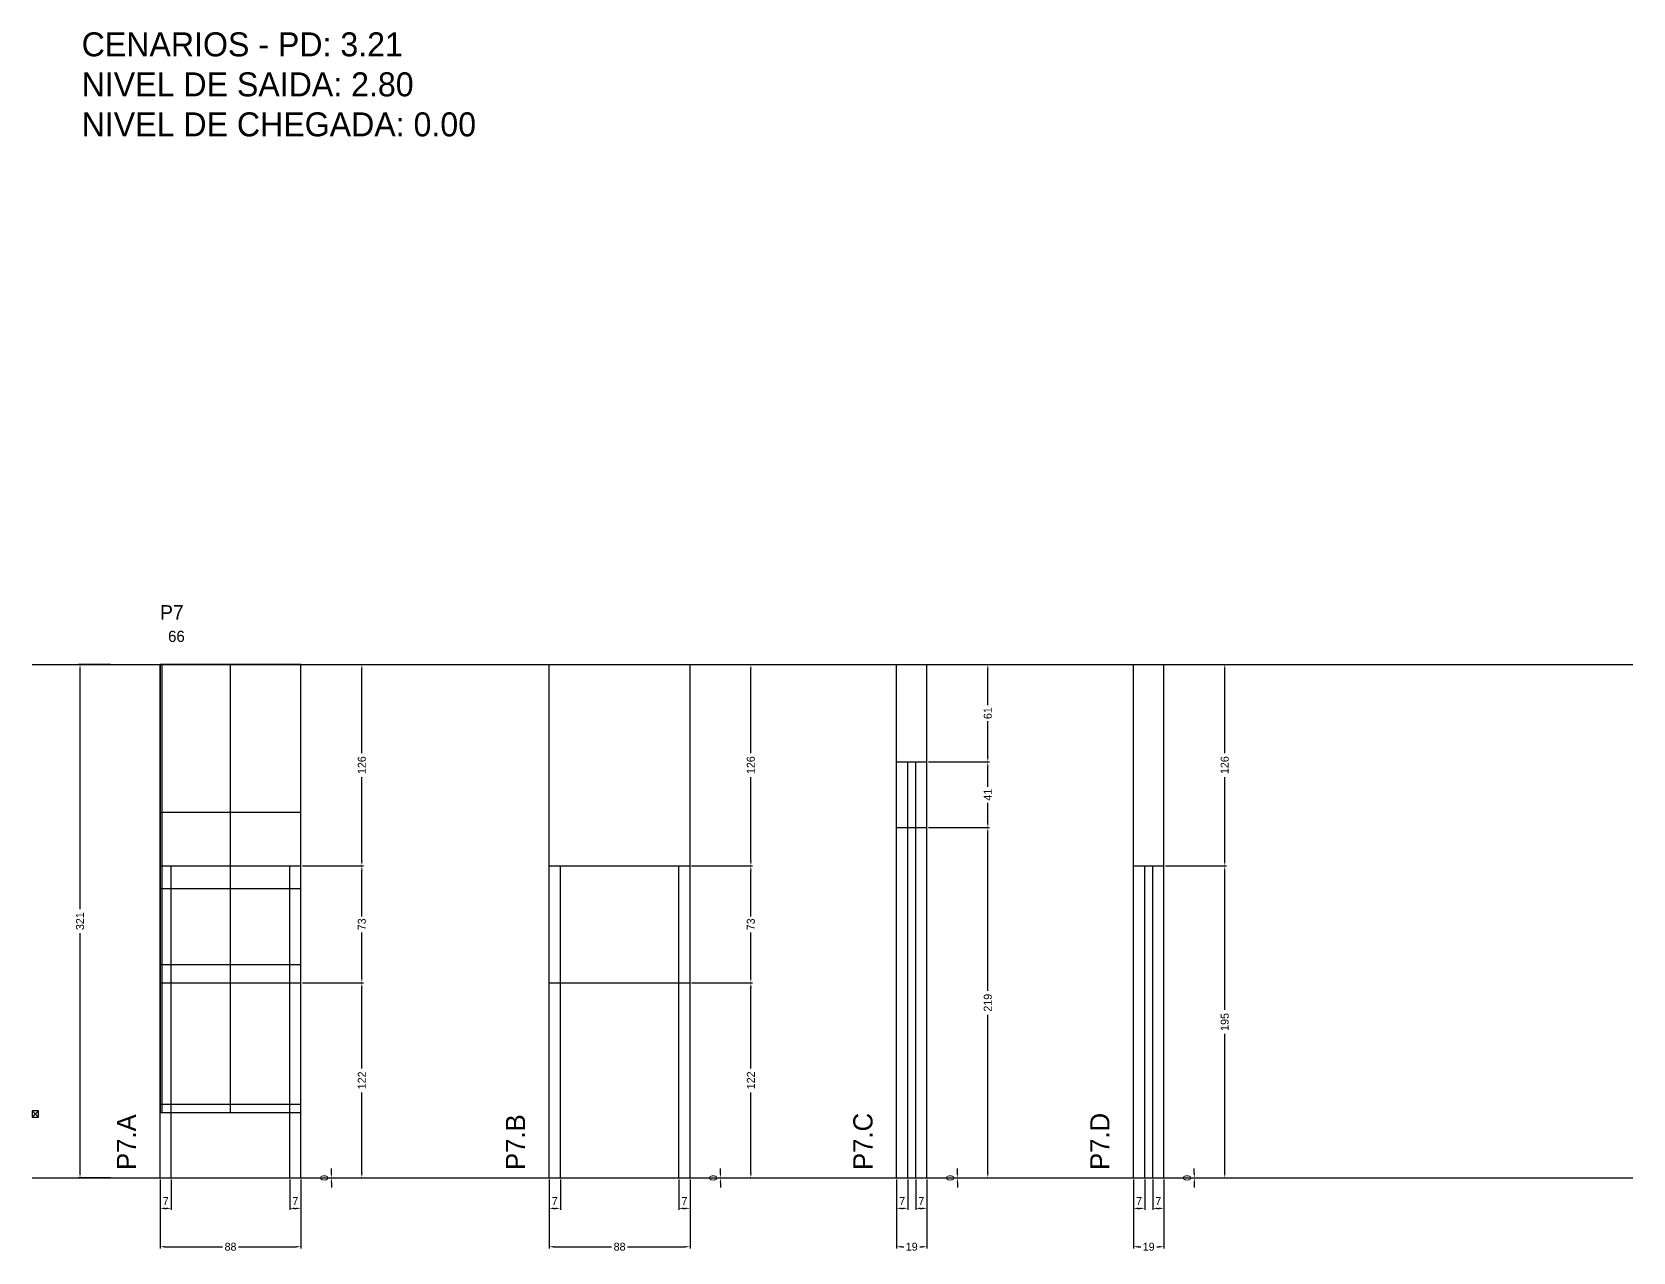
# Model space of a CAD drawing. Header units: centimetres. Extents: x -8500 to 4269, y -467 to 295.
# Drawn here: x -7000 to -6000, y -467 to 295 of the extents above; entities that cross this region are included whole.
import ezdxf

# ---------------------------------------------------------------- set-up
doc = ezdxf.new("R2010")
doc.units = ezdxf.units.CM
doc.linetypes.add('DASHED', pattern=[2, -2])
for name, color, linetype in [('CHAPA', 140, 'Continuous'), ('COTA', 241, 'Continuous'), ('Madeira', 30, 'Continuous'), ('MEIO_PONT', 160, 'Continuous'), ('NOMENCLATURA', 7, 'Continuous'), ('Nível', 160, 'Continuous'), ('Painéis', 200, 'Continuous'), ('Perfil Metálico', 150, 'Continuous'), ('SARR_2.2x7', 40, 'Continuous'), ('SARRAFO DE PRESSAO', 200, 'Continuous'), ('texto', 7, 'Continuous'), ('TEXTO_GERAL', 7, 'Continuous')]:
    doc.layers.add(name, color=color, linetype=linetype)
doc.dimstyles.new('PAINEL-NOVA', dxfattribs={"dimtxt": 5, "dimasz": 3, "dimexe": 1, "dimexo": 1, "dimgap": 1, "dimtad": 1, "dimcen": 2.5, "dimazin": 3, "dimtfac": 1, "dimtmove": 0, "dimatfit": 3})

# ---------------------------------------------------------------- blocks, each defined once
blk = doc.blocks.new('_CLOSEDFILLED')
at = {"color": 0, "linetype": 'BYBLOCK'}
blk.add_solid([(-1, 0.16), (0, 0), (-1, -0.16)], dxfattribs=at)
blk = doc.blocks.new('*D1')
for p, q in [((-6951, -100), (-6971, -100)), ((-6970, -253), (-6970, -103)), ((-6970, -418), (-6970, -268)), ((-6951, -421), (-6971, -421))]:
    blk.add_line(p, q)
at = {"layer": 'Defpoints'}
for p in [(-6950, -100), (-6970, -421), (-6950, -421)]:
    blk.add_point(p, dxfattribs=at)
at = {"layer": 'COTA', "xscale": 3, "yscale": 3}
for p, rotation in [((-6970, -100), 90), ((-6970, -421), 270)]:
    blk.add_blockref('_CLOSEDFILLED', p, dxfattribs=dict(at, rotation=rotation))
at = {"layer": 'COTA', "insert": (-6970, -260.5), "char_height": 5, "attachment_point": 5, "rotation": 90}
blk.add_mtext('321', dxfattribs=at)
blk = doc.blocks.new('MULDURA')
at = {"layer": 'Paineis'}
for p, q in [((0, 0), (4, 4)), ((4, 0), (0, 4))]:
    blk.add_line(p, q, dxfattribs=at)
blk.add_lwpolyline([(0, 0), (4, 0), (4, 4), (0, 4)], close=True, dxfattribs=at)
blk = doc.blocks.new('*D3')
at = {"color": 4}
for p, q in [((-6831, -299), (-6793, -299)), ((-6794, -352.5), (-6794, -302)), ((-6794, -418), (-6794, -367.5)), ((-6831, -421), (-6793, -421))]:
    blk.add_line(p, q, dxfattribs=at)
at = {"layer": 'Defpoints'}
for p in [(-6832, -299), (-6832, -421), (-6794, -421)]:
    blk.add_point(p, dxfattribs=at)
at = {"layer": 'COTA', "color": 4, "xscale": 3, "yscale": 3}
for p, rotation in [((-6794, -299), 90), ((-6794, -421), 270)]:
    blk.add_blockref('_CLOSEDFILLED', p, dxfattribs=dict(at, rotation=rotation))
at = {"layer": 'COTA', "color": 4, "insert": (-6794, -360), "char_height": 5, "attachment_point": 5, "rotation": 90}
blk.add_mtext('122', dxfattribs=at)
blk = doc.blocks.new('*D4')
at = {"color": 4}
for p, q in [((-6831, -226), (-6793, -226)), ((-6794, -257.5), (-6794, -229)), ((-6794, -296), (-6794, -267.5)), ((-6831, -299), (-6793, -299))]:
    blk.add_line(p, q, dxfattribs=at)
at = {"layer": 'Defpoints'}
for p in [(-6832, -226), (-6832, -299), (-6794, -299)]:
    blk.add_point(p, dxfattribs=at)
at = {"layer": 'COTA', "color": 4, "xscale": 3, "yscale": 3}
for p, rotation in [((-6794, -226), 90), ((-6794, -299), 270)]:
    blk.add_blockref('_CLOSEDFILLED', p, dxfattribs=dict(at, rotation=rotation))
at = {"layer": 'COTA', "color": 4, "insert": (-6794, -262.5), "char_height": 5, "attachment_point": 5, "rotation": 90}
blk.add_mtext('73', dxfattribs=at)
blk = doc.blocks.new('*D5')
at = {"color": 4}
for p, q in [((-6831, -100), (-6793, -100)), ((-6794, -155.5), (-6794, -103)), ((-6794, -223), (-6794, -170.5)), ((-6831, -226), (-6793, -226))]:
    blk.add_line(p, q, dxfattribs=at)
at = {"layer": 'Defpoints'}
for p in [(-6832, -100), (-6832, -226), (-6794, -226)]:
    blk.add_point(p, dxfattribs=at)
at = {"layer": 'COTA', "color": 4, "xscale": 3, "yscale": 3}
for p, rotation in [((-6794, -100), 90), ((-6794, -226), 270)]:
    blk.add_blockref('_CLOSEDFILLED', p, dxfattribs=dict(at, rotation=rotation))
at = {"layer": 'COTA', "color": 4, "insert": (-6794, -163), "char_height": 5, "attachment_point": 5, "rotation": 90}
blk.add_mtext('126', dxfattribs=at)
blk = doc.blocks.new('*D6')
at = {"color": 4}
for p, q in [((-6920, -422), (-6920, -441)), ((-6913, -422), (-6913, -441)), ((-6917, -440), (-6916, -440))]:
    blk.add_line(p, q, dxfattribs=at)
at = {"layer": 'Defpoints'}
for p in [(-6920, -421), (-6913, -421), (-6920, -440)]:
    blk.add_point(p, dxfattribs=at)
at = {"layer": 'COTA', "color": 4, "xscale": 3, "yscale": 3, "rotation": 180}
blk.add_blockref('_CLOSEDFILLED', (-6920, -440), dxfattribs=at)
at = {"layer": 'COTA', "color": 4, "xscale": 3, "yscale": 3}
blk.add_blockref('_CLOSEDFILLED', (-6913, -440), dxfattribs=at)
at = {"layer": 'COTA', "color": 4, "insert": (-6916.5, -435.5), "char_height": 5, "attachment_point": 5}
blk.add_mtext('7', dxfattribs=at)
blk = doc.blocks.new('*D7')
at = {"color": 4}
for p, q in [((-6839, -422), (-6839, -441)), ((-6832, -422), (-6832, -441)), ((-6836, -440), (-6835, -440))]:
    blk.add_line(p, q, dxfattribs=at)
at = {"layer": 'Defpoints'}
for p in [(-6839, -421), (-6832, -421), (-6839, -440)]:
    blk.add_point(p, dxfattribs=at)
at = {"layer": 'COTA', "color": 4, "xscale": 3, "yscale": 3, "rotation": 180}
blk.add_blockref('_CLOSEDFILLED', (-6839, -440), dxfattribs=at)
at = {"layer": 'COTA', "color": 4, "xscale": 3, "yscale": 3}
blk.add_blockref('_CLOSEDFILLED', (-6832, -440), dxfattribs=at)
at = {"layer": 'COTA', "color": 4, "insert": (-6835.5, -435.5), "char_height": 5, "attachment_point": 5}
blk.add_mtext('7', dxfattribs=at)
blk = doc.blocks.new('*D8')
at = {"color": 4}
for p, q in [((-6920, -422), (-6920, -465)), ((-6832, -422), (-6832, -465)), ((-6917, -464), (-6881, -464)), ((-6871, -464), (-6835, -464))]:
    blk.add_line(p, q, dxfattribs=at)
at = {"layer": 'Defpoints'}
for p in [(-6920, -421), (-6832, -421), (-6920, -464)]:
    blk.add_point(p, dxfattribs=at)
at = {"layer": 'COTA', "color": 4, "xscale": 3, "yscale": 3, "rotation": 180}
blk.add_blockref('_CLOSEDFILLED', (-6920, -464), dxfattribs=at)
at = {"layer": 'COTA', "color": 4, "xscale": 3, "yscale": 3}
blk.add_blockref('_CLOSEDFILLED', (-6832, -464), dxfattribs=at)
at = {"layer": 'COTA', "color": 4, "insert": (-6876, -464), "char_height": 5, "attachment_point": 5}
blk.add_mtext('88', dxfattribs=at)
blk = doc.blocks.new('*D10')
at = {"color": 4}
for p, q in [((-6588, -299), (-6550, -299)), ((-6551, -352.5), (-6551, -302)), ((-6551, -418), (-6551, -367.5)), ((-6588, -421), (-6550, -421))]:
    blk.add_line(p, q, dxfattribs=at)
at = {"layer": 'Defpoints'}
for p in [(-6589, -299), (-6589, -421), (-6551, -421)]:
    blk.add_point(p, dxfattribs=at)
at = {"layer": 'COTA', "color": 4, "xscale": 3, "yscale": 3}
for p, rotation in [((-6551, -299), 90), ((-6551, -421), 270)]:
    blk.add_blockref('_CLOSEDFILLED', p, dxfattribs=dict(at, rotation=rotation))
at = {"layer": 'COTA', "color": 4, "insert": (-6551, -360), "char_height": 5, "attachment_point": 5, "rotation": 90}
blk.add_mtext('122', dxfattribs=at)
blk = doc.blocks.new('*D11')
at = {"color": 4}
for p, q in [((-6588, -226), (-6550, -226)), ((-6551, -257.5), (-6551, -229)), ((-6551, -296), (-6551, -267.5)), ((-6588, -299), (-6550, -299))]:
    blk.add_line(p, q, dxfattribs=at)
at = {"layer": 'Defpoints'}
for p in [(-6589, -226), (-6589, -299), (-6551, -299)]:
    blk.add_point(p, dxfattribs=at)
at = {"layer": 'COTA', "color": 4, "xscale": 3, "yscale": 3}
for p, rotation in [((-6551, -226), 90), ((-6551, -299), 270)]:
    blk.add_blockref('_CLOSEDFILLED', p, dxfattribs=dict(at, rotation=rotation))
at = {"layer": 'COTA', "color": 4, "insert": (-6551, -262.5), "char_height": 5, "attachment_point": 5, "rotation": 90}
blk.add_mtext('73', dxfattribs=at)
blk = doc.blocks.new('*D12')
at = {"color": 4}
for p, q in [((-6588, -100), (-6550, -100)), ((-6551, -155.5), (-6551, -103)), ((-6551, -223), (-6551, -170.5)), ((-6588, -226), (-6550, -226))]:
    blk.add_line(p, q, dxfattribs=at)
at = {"layer": 'Defpoints'}
for p in [(-6589, -100), (-6589, -226), (-6551, -226)]:
    blk.add_point(p, dxfattribs=at)
at = {"layer": 'COTA', "color": 4, "xscale": 3, "yscale": 3}
for p, rotation in [((-6551, -100), 90), ((-6551, -226), 270)]:
    blk.add_blockref('_CLOSEDFILLED', p, dxfattribs=dict(at, rotation=rotation))
at = {"layer": 'COTA', "color": 4, "insert": (-6551, -163), "char_height": 5, "attachment_point": 5, "rotation": 90}
blk.add_mtext('126', dxfattribs=at)
blk = doc.blocks.new('*D13')
at = {"color": 4}
for p, q in [((-6677, -422), (-6677, -441)), ((-6670, -422), (-6670, -441)), ((-6674, -440), (-6673, -440))]:
    blk.add_line(p, q, dxfattribs=at)
at = {"layer": 'Defpoints'}
for p in [(-6677, -421), (-6670, -421), (-6677, -440)]:
    blk.add_point(p, dxfattribs=at)
at = {"layer": 'COTA', "color": 4, "xscale": 3, "yscale": 3, "rotation": 180}
blk.add_blockref('_CLOSEDFILLED', (-6677, -440), dxfattribs=at)
at = {"layer": 'COTA', "color": 4, "xscale": 3, "yscale": 3}
blk.add_blockref('_CLOSEDFILLED', (-6670, -440), dxfattribs=at)
at = {"layer": 'COTA', "color": 4, "insert": (-6673.5, -435.5), "char_height": 5, "attachment_point": 5}
blk.add_mtext('7', dxfattribs=at)
blk = doc.blocks.new('*D14')
at = {"color": 4}
for p, q in [((-6596, -422), (-6596, -441)), ((-6589, -422), (-6589, -441)), ((-6593, -440), (-6592, -440))]:
    blk.add_line(p, q, dxfattribs=at)
at = {"layer": 'Defpoints'}
for p in [(-6596, -421), (-6589, -421), (-6596, -440)]:
    blk.add_point(p, dxfattribs=at)
at = {"layer": 'COTA', "color": 4, "xscale": 3, "yscale": 3, "rotation": 180}
blk.add_blockref('_CLOSEDFILLED', (-6596, -440), dxfattribs=at)
at = {"layer": 'COTA', "color": 4, "xscale": 3, "yscale": 3}
blk.add_blockref('_CLOSEDFILLED', (-6589, -440), dxfattribs=at)
at = {"layer": 'COTA', "color": 4, "insert": (-6592.5, -435.5), "char_height": 5, "attachment_point": 5}
blk.add_mtext('7', dxfattribs=at)
blk = doc.blocks.new('*D15')
at = {"color": 4}
for p, q in [((-6677, -422), (-6677, -465)), ((-6589, -422), (-6589, -465)), ((-6674, -464), (-6638, -464)), ((-6628, -464), (-6592, -464))]:
    blk.add_line(p, q, dxfattribs=at)
at = {"layer": 'Defpoints'}
for p in [(-6677, -421), (-6589, -421), (-6677, -464)]:
    blk.add_point(p, dxfattribs=at)
at = {"layer": 'COTA', "color": 4, "xscale": 3, "yscale": 3, "rotation": 180}
blk.add_blockref('_CLOSEDFILLED', (-6677, -464), dxfattribs=at)
at = {"layer": 'COTA', "color": 4, "xscale": 3, "yscale": 3}
blk.add_blockref('_CLOSEDFILLED', (-6589, -464), dxfattribs=at)
at = {"layer": 'COTA', "color": 4, "insert": (-6633, -464), "char_height": 5, "attachment_point": 5}
blk.add_mtext('88', dxfattribs=at)
blk = doc.blocks.new('*D17')
at = {"color": 4}
for p, q in [((-6440, -202), (-6402, -202)), ((-6403, -304), (-6403, -205)), ((-6403, -418), (-6403, -319)), ((-6440, -421), (-6402, -421))]:
    blk.add_line(p, q, dxfattribs=at)
at = {"layer": 'Defpoints'}
for p in [(-6441, -202), (-6441, -421), (-6403, -421)]:
    blk.add_point(p, dxfattribs=at)
at = {"layer": 'COTA', "color": 4, "xscale": 3, "yscale": 3}
for p, rotation in [((-6403, -202), 90), ((-6403, -421), 270)]:
    blk.add_blockref('_CLOSEDFILLED', p, dxfattribs=dict(at, rotation=rotation))
at = {"layer": 'COTA', "color": 4, "insert": (-6403, -311.5), "char_height": 5, "attachment_point": 5, "rotation": 90}
blk.add_mtext('219', dxfattribs=at)
blk = doc.blocks.new('*D18')
at = {"color": 4}
for p, q in [((-6440, -161), (-6402, -161)), ((-6403, -176.5), (-6403, -164)), ((-6403, -199), (-6403, -186.5)), ((-6440, -202), (-6402, -202))]:
    blk.add_line(p, q, dxfattribs=at)
at = {"layer": 'Defpoints'}
for p in [(-6441, -161), (-6441, -202), (-6403, -202)]:
    blk.add_point(p, dxfattribs=at)
at = {"layer": 'COTA', "color": 4, "xscale": 3, "yscale": 3}
for p, rotation in [((-6403, -161), 90), ((-6403, -202), 270)]:
    blk.add_blockref('_CLOSEDFILLED', p, dxfattribs=dict(at, rotation=rotation))
at = {"layer": 'COTA', "color": 4, "insert": (-6403, -181.5), "char_height": 5, "attachment_point": 5, "rotation": 90}
blk.add_mtext('41', dxfattribs=at)
blk = doc.blocks.new('*D19')
at = {"color": 4}
for p, q in [((-6440, -100), (-6402, -100)), ((-6403, -125.5), (-6403, -103)), ((-6403, -158), (-6403, -135.5)), ((-6440, -161), (-6402, -161))]:
    blk.add_line(p, q, dxfattribs=at)
at = {"layer": 'Defpoints'}
for p in [(-6441, -100), (-6441, -161), (-6403, -161)]:
    blk.add_point(p, dxfattribs=at)
at = {"layer": 'COTA', "color": 4, "xscale": 3, "yscale": 3}
for p, rotation in [((-6403, -100), 90), ((-6403, -161), 270)]:
    blk.add_blockref('_CLOSEDFILLED', p, dxfattribs=dict(at, rotation=rotation))
at = {"layer": 'COTA', "color": 4, "insert": (-6403, -130.5), "char_height": 5, "attachment_point": 5, "rotation": 90}
blk.add_mtext('61', dxfattribs=at)
blk = doc.blocks.new('*D20')
at = {"color": 4}
for p, q in [((-6460, -422), (-6460, -441)), ((-6453, -422), (-6453, -441)), ((-6457, -440), (-6456, -440))]:
    blk.add_line(p, q, dxfattribs=at)
at = {"layer": 'Defpoints'}
for p in [(-6460, -421), (-6453, -421), (-6460, -440)]:
    blk.add_point(p, dxfattribs=at)
at = {"layer": 'COTA', "color": 4, "xscale": 3, "yscale": 3, "rotation": 180}
blk.add_blockref('_CLOSEDFILLED', (-6460, -440), dxfattribs=at)
at = {"layer": 'COTA', "color": 4, "xscale": 3, "yscale": 3}
blk.add_blockref('_CLOSEDFILLED', (-6453, -440), dxfattribs=at)
at = {"layer": 'COTA', "color": 4, "insert": (-6456.5, -435.5), "char_height": 5, "attachment_point": 5}
blk.add_mtext('7', dxfattribs=at)
blk = doc.blocks.new('*D21')
at = {"color": 4}
for p, q in [((-6448, -422), (-6448, -441)), ((-6441, -422), (-6441, -441)), ((-6445, -440), (-6444, -440))]:
    blk.add_line(p, q, dxfattribs=at)
at = {"layer": 'Defpoints'}
for p in [(-6448, -421), (-6441, -421), (-6448, -440)]:
    blk.add_point(p, dxfattribs=at)
at = {"layer": 'COTA', "color": 4, "xscale": 3, "yscale": 3, "rotation": 180}
blk.add_blockref('_CLOSEDFILLED', (-6448, -440), dxfattribs=at)
at = {"layer": 'COTA', "color": 4, "xscale": 3, "yscale": 3}
blk.add_blockref('_CLOSEDFILLED', (-6441, -440), dxfattribs=at)
at = {"layer": 'COTA', "color": 4, "insert": (-6444.5, -435.5), "char_height": 5, "attachment_point": 5}
blk.add_mtext('7', dxfattribs=at)
blk = doc.blocks.new('*D22')
at = {"color": 4}
for p, q in [((-6460, -422), (-6460, -465)), ((-6441, -422), (-6441, -465)), ((-6457, -464), (-6455.5, -464)), ((-6445.5, -464), (-6444, -464))]:
    blk.add_line(p, q, dxfattribs=at)
at = {"layer": 'Defpoints'}
for p in [(-6460, -421), (-6441, -421), (-6460, -464)]:
    blk.add_point(p, dxfattribs=at)
at = {"layer": 'COTA', "color": 4, "xscale": 3, "yscale": 3, "rotation": 180}
blk.add_blockref('_CLOSEDFILLED', (-6460, -464), dxfattribs=at)
at = {"layer": 'COTA', "color": 4, "xscale": 3, "yscale": 3}
blk.add_blockref('_CLOSEDFILLED', (-6441, -464), dxfattribs=at)
at = {"layer": 'COTA', "color": 4, "insert": (-6450.5, -464), "char_height": 5, "attachment_point": 5}
blk.add_mtext('19', dxfattribs=at)
blk = doc.blocks.new('*D24')
at = {"color": 4}
for p, q in [((-6292, -226), (-6254, -226)), ((-6255, -316), (-6255, -229)), ((-6255, -418), (-6255, -331)), ((-6292, -421), (-6254, -421))]:
    blk.add_line(p, q, dxfattribs=at)
at = {"layer": 'Defpoints'}
for p in [(-6293, -226), (-6293, -421), (-6255, -421)]:
    blk.add_point(p, dxfattribs=at)
at = {"layer": 'COTA', "color": 4, "xscale": 3, "yscale": 3}
for p, rotation in [((-6255, -226), 90), ((-6255, -421), 270)]:
    blk.add_blockref('_CLOSEDFILLED', p, dxfattribs=dict(at, rotation=rotation))
at = {"layer": 'COTA', "color": 4, "insert": (-6255, -323.5), "char_height": 5, "attachment_point": 5, "rotation": 90}
blk.add_mtext('195', dxfattribs=at)
blk = doc.blocks.new('*D25')
at = {"color": 4}
for p, q in [((-6292, -100), (-6254, -100)), ((-6255, -155.5), (-6255, -103)), ((-6255, -223), (-6255, -170.5)), ((-6292, -226), (-6254, -226))]:
    blk.add_line(p, q, dxfattribs=at)
at = {"layer": 'Defpoints'}
for p in [(-6293, -100), (-6293, -226), (-6255, -226)]:
    blk.add_point(p, dxfattribs=at)
at = {"layer": 'COTA', "color": 4, "xscale": 3, "yscale": 3}
for p, rotation in [((-6255, -100), 90), ((-6255, -226), 270)]:
    blk.add_blockref('_CLOSEDFILLED', p, dxfattribs=dict(at, rotation=rotation))
at = {"layer": 'COTA', "color": 4, "insert": (-6255, -163), "char_height": 5, "attachment_point": 5, "rotation": 90}
blk.add_mtext('126', dxfattribs=at)
blk = doc.blocks.new('*D26')
at = {"color": 4}
for p, q in [((-6312, -422), (-6312, -441)), ((-6305, -422), (-6305, -441)), ((-6309, -440), (-6308, -440))]:
    blk.add_line(p, q, dxfattribs=at)
at = {"layer": 'Defpoints'}
for p in [(-6312, -421), (-6305, -421), (-6312, -440)]:
    blk.add_point(p, dxfattribs=at)
at = {"layer": 'COTA', "color": 4, "xscale": 3, "yscale": 3, "rotation": 180}
blk.add_blockref('_CLOSEDFILLED', (-6312, -440), dxfattribs=at)
at = {"layer": 'COTA', "color": 4, "xscale": 3, "yscale": 3}
blk.add_blockref('_CLOSEDFILLED', (-6305, -440), dxfattribs=at)
at = {"layer": 'COTA', "color": 4, "insert": (-6308.5, -435.5), "char_height": 5, "attachment_point": 5}
blk.add_mtext('7', dxfattribs=at)
blk = doc.blocks.new('*D27')
at = {"color": 4}
for p, q in [((-6300, -422), (-6300, -441)), ((-6293, -422), (-6293, -441)), ((-6297, -440), (-6296, -440))]:
    blk.add_line(p, q, dxfattribs=at)
at = {"layer": 'Defpoints'}
for p in [(-6300, -421), (-6293, -421), (-6300, -440)]:
    blk.add_point(p, dxfattribs=at)
at = {"layer": 'COTA', "color": 4, "xscale": 3, "yscale": 3, "rotation": 180}
blk.add_blockref('_CLOSEDFILLED', (-6300, -440), dxfattribs=at)
at = {"layer": 'COTA', "color": 4, "xscale": 3, "yscale": 3}
blk.add_blockref('_CLOSEDFILLED', (-6293, -440), dxfattribs=at)
at = {"layer": 'COTA', "color": 4, "insert": (-6296.5, -435.5), "char_height": 5, "attachment_point": 5}
blk.add_mtext('7', dxfattribs=at)
blk = doc.blocks.new('*D28')
at = {"color": 4}
for p, q in [((-6312, -422), (-6312, -465)), ((-6293, -422), (-6293, -465)), ((-6309, -464), (-6307.5, -464)), ((-6297.5, -464), (-6296, -464))]:
    blk.add_line(p, q, dxfattribs=at)
at = {"layer": 'Defpoints'}
for p in [(-6312, -421), (-6293, -421), (-6312, -464)]:
    blk.add_point(p, dxfattribs=at)
at = {"layer": 'COTA', "color": 4, "xscale": 3, "yscale": 3, "rotation": 180}
blk.add_blockref('_CLOSEDFILLED', (-6312, -464), dxfattribs=at)
at = {"layer": 'COTA', "color": 4, "xscale": 3, "yscale": 3}
blk.add_blockref('_CLOSEDFILLED', (-6293, -464), dxfattribs=at)
at = {"layer": 'COTA', "color": 4, "insert": (-6302.5, -464), "char_height": 5, "attachment_point": 5}
blk.add_mtext('19', dxfattribs=at)

msp = doc.modelspace()

# ---------------------------------------------------------------- linework, layer by layer
at = {"layer": 'CHAPA'}
msp.add_lwpolyline([(-6920, -380), (-6918.8, -380), (-6918.8, -100), (-6920, -100)], close=True, dxfattribs=at)
at = {"layer": 'COTA'}
for p, q in [((-6920, -226), (-6920, -100)), ((-6920, -100), (-6832, -100)), ((-6832, -226), (-6832, -100)), ((-6677, -226), (-6677, -100)), ((-6677, -100), (-6589, -100)), ((-6589, -226), (-6589, -100)), ((-6460, -161), (-6460, -100)), ((-6460, -100), (-6441, -100)), ((-6441, -161), (-6441, -100)), ((-6312, -226), (-6312, -100)), ((-6312, -100), (-6293, -100)), ((-6293, -226), (-6293, -100))]:
    msp.add_line(p, q, dxfattribs=at)
at = {"layer": 'Madeira'}
for points in [[(-6920, -192.4), (-6832, -192.4)], [(-6920, -287.6), (-6832, -287.6)]]:
    msp.add_lwpolyline(points, dxfattribs=at)
at = {"layer": 'MEIO_PONT'}
msp.add_lwpolyline([(-6920, -240), (-6832, -240)], dxfattribs=at)
at = {"layer": 'Nível', "linetype": 'DASHED'}
for points in [[(-7000, -100), (-6000, -100)], [(-7000, -421), (-6000, -421)]]:
    msp.add_lwpolyline(points, dxfattribs=at)
at = {"layer": 'Painéis'}
for p, q in [((-6460, -161), (-6441, -161)), ((-6460, -421), (-6460, -161)), ((-6441, -421), (-6441, -161)), ((-6460, -202), (-6441, -202)), ((-6920, -226), (-6832, -226)), ((-6920, -421), (-6920, -226)), ((-6832, -421), (-6832, -226)), ((-6677, -226), (-6589, -226)), ((-6677, -421), (-6677, -226)), ((-6589, -421), (-6589, -226)), ((-6312, -226), (-6293, -226)), ((-6312, -421), (-6312, -226)), ((-6293, -421), (-6293, -226)), ((-6920, -299), (-6832, -299)), ((-6677, -299), (-6589, -299)), ((-6920, -421), (-6832, -421)), ((-6677, -421), (-6589, -421)), ((-6460, -421), (-6441, -421)), ((-6312, -421), (-6293, -421))]:
    msp.add_line(p, q, dxfattribs=at)
msp.add_lwpolyline([(-6920, -380), (-6832, -380), (-6832, -100), (-6920, -100)], close=True, dxfattribs=at)
at = {"layer": 'Perfil Metálico'}
msp.add_line((-6876, -380), (-6876, -100), dxfattribs=at)
at = {"layer": 'SARR_2.2x7'}
for points in [[(-6453, -421), (-6453, -161)], [(-6448, -421), (-6448, -161)], [(-6913, -299), (-6913, -226)], [(-6839, -299), (-6839, -226)], [(-6670, -299), (-6670, -226)], [(-6596, -299), (-6596, -226)], [(-6305, -421), (-6305, -226)], [(-6300, -421), (-6300, -226)], [(-6913, -421), (-6913, -299)], [(-6839, -421), (-6839, -299)], [(-6670, -421), (-6670, -299)], [(-6596, -421), (-6596, -299)]]:
    msp.add_lwpolyline(points, dxfattribs=at)
at = {"layer": 'SARRAFO DE PRESSAO'}
msp.add_lwpolyline([(-6920, -380), (-6832, -380), (-6832, -375), (-6920, -375)], close=True, dxfattribs=at)

# ---------------------------------------------------------------- block references
at = {"layer": 'COTA'}
msp.add_blockref('MULDURA', (-7000, -383), dxfattribs=at)

# ---------------------------------------------------------------- texts
at = {"layer": 'NOMENCLATURA'}
for s, p in [('CENARIOS - PD: 3.21', (-6969, 280)), ('NIVEL DE SAIDA: 2.80', (-6969, 255)), ('NIVEL DE CHEGADA: 0.00', (-6969, 230))]:
    msp.add_text(s, height=15, dxfattribs=at).set_placement(p)
for s, p in [('P7.A', (-6935, -416)), ('P7.B', (-6692, -416)), ('P7.C', (-6475, -416)), ('P7.D', (-6327, -416))]:
    msp.add_text(s, height=12, rotation=90, dxfattribs=at).set_placement(p)
at = {"layer": 'texto'}
msp.add_text('66', height=7, dxfattribs=at).set_placement((-6915, -86))
at = {"layer": 'TEXTO_GERAL'}
msp.add_text('P7', height=9, dxfattribs=at).set_placement((-6920, -72))

# ---------------------------------------------------------------- dimensions: what is measured, and where the dimension line sits
at = {"layer": 'COTA'}
dim = msp.add_linear_dim(base=(-6970, -421), p1=(-6950, -421), p2=(-6950, -100), angle=90, dimstyle='PAINEL-NOVA', dxfattribs=at)
dim.commit()
dim.dimension.update_dxf_attribs({"geometry": '*D1', "text_midpoint": (-6970, -260.5)})
at = {"layer": 'COTA', "color": 4}
for base, p1, p2, picture, middle in [((-6794, -226), (-6832, -226), (-6832, -100), '*D5', (-6794, -163)), ((-6551, -226), (-6589, -226), (-6589, -100), '*D12', (-6551, -163)), ((-6403, -161), (-6441, -161), (-6441, -100), '*D19', (-6403, -130.5)), ((-6255, -226), (-6293, -226), (-6293, -100), '*D25', (-6255, -163)), ((-6403, -202), (-6441, -202), (-6441, -161), '*D18', (-6403, -181.5)), ((-6403, -421), (-6441, -421), (-6441, -202), '*D17', (-6403, -311.5)), ((-6794, -299), (-6832, -299), (-6832, -226), '*D4', (-6794, -262.5)), ((-6551, -299), (-6589, -299), (-6589, -226), '*D11', (-6551, -262.5)), ((-6255, -421), (-6293, -421), (-6293, -226), '*D24', (-6255, -323.5)), ((-6794, -421), (-6832, -421), (-6832, -299), '*D3', (-6794, -360)), ((-6551, -421), (-6589, -421), (-6589, -299), '*D10', (-6551, -360))]:
    dim = msp.add_linear_dim(base=base, p1=p1, p2=p2, angle=90, dimstyle='PAINEL-NOVA', dxfattribs=at)
    dim.commit()
    dim.dimension.update_dxf_attribs({"geometry": picture, "text_midpoint": middle})
for base, p1, p2 in [((-6813, -421), (-6832, -421), (-6832, -421)), ((-6570, -421), (-6589, -421), (-6589, -421)), ((-6422, -421), (-6441, -421), (-6441, -421)), ((-6274, -421), (-6293, -421), (-6293, -421))]:
    msp.add_linear_dim(base=base, p1=p1, p2=p2, angle=90, dimstyle='PAINEL-NOVA', dxfattribs=at).render()
for base, p1, p2, picture, middle in [((-6920, -440), (-6920, -421), (-6913, -421), '*D6', (-6916.5, -435.5)), ((-6920, -464), (-6920, -421), (-6832, -421), '*D8', (-6876, -464)), ((-6839, -440), (-6839, -421), (-6832, -421), '*D7', (-6835.5, -435.5)), ((-6677, -440), (-6677, -421), (-6670, -421), '*D13', (-6673.5, -435.5)), ((-6677, -464), (-6677, -421), (-6589, -421), '*D15', (-6633, -464)), ((-6596, -440), (-6596, -421), (-6589, -421), '*D14', (-6592.5, -435.5)), ((-6460, -440), (-6460, -421), (-6453, -421), '*D20', (-6456.5, -435.5)), ((-6460, -464), (-6460, -421), (-6441, -421), '*D22', (-6450.5, -464)), ((-6448, -440), (-6448, -421), (-6441, -421), '*D21', (-6444.5, -435.5)), ((-6312, -440), (-6312, -421), (-6305, -421), '*D26', (-6308.5, -435.5)), ((-6312, -464), (-6312, -421), (-6293, -421), '*D28', (-6302.5, -464)), ((-6300, -440), (-6300, -421), (-6293, -421), '*D27', (-6296.5, -435.5))]:
    dim = msp.add_linear_dim(base=base, p1=p1, p2=p2, dimstyle='PAINEL-NOVA', dxfattribs=at)
    dim.commit()
    dim.dimension.update_dxf_attribs({"geometry": picture, "text_midpoint": middle})

doc.saveas('drawing.dxf')
